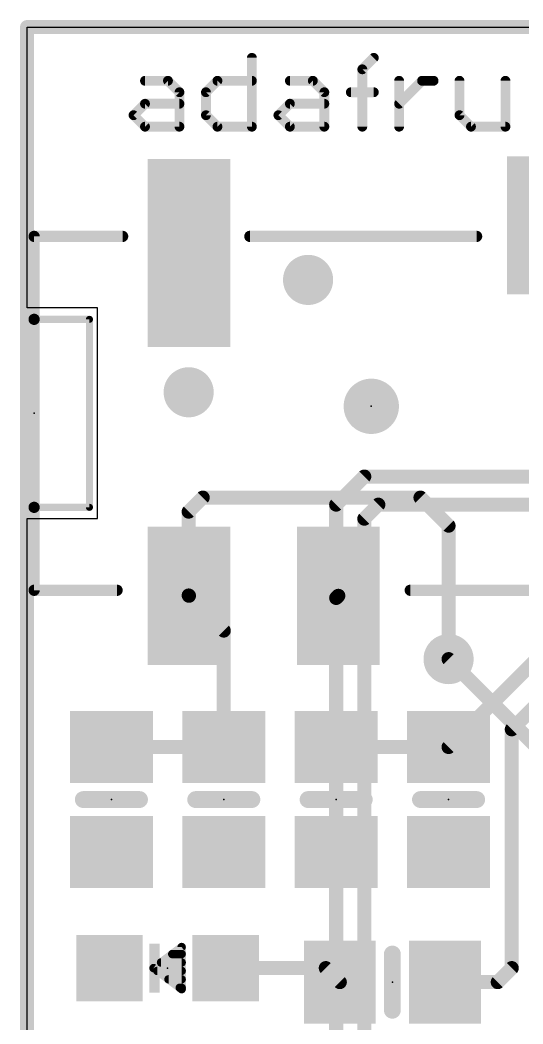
# Model space of a CAD drawing. Extents: x -0.1 to 68.7, y -0.1 to 53.5.
# Drawn here: x -0.13 to 8.96, y 35.31 to 53.47 of the extents above; entities that cross this region are included whole.
import ezdxf

# ---------------------------------------------------------------- set-up
doc = ezdxf.new("R2010")
doc.units = 0
for name, color, linetype in [('1', 12, 'CONTINUOUS'), ('16', 132, 'CONTINUOUS'), ('18', 110, 'CONTINUOUS'), ('20', 53, 'CONTINUOUS'), ('21', 40, 'CONTINUOUS'), ('23', 53, 'CONTINUOUS')]:
    doc.layers.add(name, color=color, linetype=linetype)

# ---------------------------------------------------------------- blocks, each defined once
blk = doc.blocks.new('RECT')
blk.add_solid([(-0.5, -0.5), (0.5, -0.5), (-0.5, 0.5), (0.5, 0.5)])
blk = doc.blocks.new('PIE')
at = {"const_width": 0.5}
blk.add_lwpolyline([(0, -0.25, 1), (0, 0.25, 1), (0, -0.25)], format="xyb", dxfattribs=at)
blk = doc.blocks.new('ROUNDV')
at = {"const_width": 0.5}
blk.add_lwpolyline([(0, -0.25, 1), (0, 0.25, 1), (0, -0.25)], format="xyb", dxfattribs=at)

msp = doc.modelspace()

# ---------------------------------------------------------------- linework, layer by layer
at = {"layer": '1', "const_width": 0.254}
for points in [[(0, 53.34), (64.516, 53.34)], [(0, 0), (0, 53.34)], [(3.175, 44.831), (2.921, 44.577)], [(7.112, 44.831), (3.175, 44.831)], [(7.62, 44.323), (7.112, 44.831)], [(2.921, 44.577), (2.921, 43.061)], [(8.763, 40.64), (12.7, 44.577)], [(7.62, 41.91), (7.62, 44.323)], [(2.921, 43.061), (2.927, 43.055)], [(3.556, 42.426), (2.927, 43.055)], [(5.588, 43.016), (5.627, 43.055)], [(5.588, 40.32), (5.588, 43.016)], [(3.556, 40.32), (3.556, 42.426)], [(9.427, 42.127), (7.62, 40.32)], [(8.763, 36.322), (8.763, 40.64)], [(1.524, 40.32), (3.556, 40.32)], [(5.588, 40.32), (7.62, 40.32)], [(3.59, 36.322), (5.4, 36.322)], [(5.4, 36.322), (5.654, 36.068)], [(8.509, 36.068), (8.763, 36.322)], [(7.554, 36.068), (8.509, 36.068)]]:
    msp.add_lwpolyline(points, dxfattribs=at)
at = {"layer": '1', "const_width": 0.127}
for points in [[(0, 53.4035, 1), (0, 53.2765)], [(0.0635, 53.34, 1), (-0.0635, 53.34)], [(3.175, 44.8945, 1), (3.175, 44.7675)], [(3.2199, 44.7861, 1), (3.1301, 44.8759)], [(7.1569, 44.8759, 1), (7.0671, 44.7861)], [(7.112, 44.7675, 1), (7.112, 44.8945)], [(2.9845, 44.577, 1), (2.8575, 44.577)], [(2.8761, 44.6219, 1), (2.9659, 44.5321)], [(7.6835, 44.323, 1), (7.5565, 44.323)], [(7.5751, 44.2781, 1), (7.6649, 44.3679)], [(2.9659, 43.1059, 1), (2.8761, 43.0161)], [(2.8575, 43.061, 1), (2.9845, 43.061)], [(2.9719, 43.0999, 1), (2.8821, 43.0101)], [(2.8821, 43.0101, 1), (2.9719, 43.0999)], [(5.6515, 43.016, 1), (5.5245, 43.016)], [(5.5431, 43.0609, 1), (5.6329, 42.9711)], [(5.6719, 43.0101, 1), (5.5821, 43.0999)], [(3.6195, 42.426, 1), (3.4925, 42.426)], [(3.5111, 42.3811, 1), (3.6009, 42.4709)], [(7.5565, 41.91, 1), (7.6835, 41.91)], [(8.8265, 40.64, 1), (8.6995, 40.64)], [(8.7181, 40.6849, 1), (8.8079, 40.5951)], [(1.524, 40.3835, 1), (1.524, 40.2565)], [(3.4925, 40.32, 1), (3.6195, 40.32)], [(3.556, 40.2565, 1), (3.556, 40.3835)], [(5.588, 40.3835, 1), (5.588, 40.2565)], [(5.5245, 40.32, 1), (5.6515, 40.32)], [(7.5751, 40.3649, 1), (7.6649, 40.2751)], [(7.62, 40.2565, 1), (7.62, 40.3835)], [(3.59, 36.3855, 1), (3.59, 36.2585)], [(5.4449, 36.3669, 1), (5.3551, 36.2771)], [(5.4, 36.2585, 1), (5.4, 36.3855)], [(8.6995, 36.322, 1), (8.8265, 36.322)], [(8.8079, 36.2771, 1), (8.7181, 36.3669)], [(5.6091, 36.0231, 1), (5.6989, 36.1129)], [(7.554, 36.1315, 1), (7.554, 36.0045)], [(8.4641, 36.1129, 1), (8.5539, 36.0231)], [(8.509, 36.0045, 1), (8.509, 36.1315)]]:
    msp.add_lwpolyline(points, format="xyb", dxfattribs=at)
at = {"layer": '16', "const_width": 0.254}
for points in [[(0, 53.34), (64.516, 53.34)], [(0, 0), (0, 53.34)], [(5.588, 44.704), (6.096, 45.212)], [(6.096, 45.212), (13.843, 45.212)], [(5.588, 31.75), (5.588, 44.704)], [(6.096, 44.45), (6.35, 44.704)], [(6.35, 44.704), (13.589, 44.704)], [(6.096, 32.512), (6.096, 44.45)], [(9.779, 39.751), (7.62, 41.91)]]:
    msp.add_lwpolyline(points, dxfattribs=at)
at = {"layer": '16', "const_width": 0.127}
for points in [[(0, 53.4035, 1), (0, 53.2765)], [(0.0635, 53.34, 1), (-0.0635, 53.34)], [(6.096, 45.2755, 1), (6.096, 45.1485)], [(6.1409, 45.1671, 1), (6.0511, 45.2569)], [(5.6515, 44.704, 1), (5.5245, 44.704)], [(5.5431, 44.7489, 1), (5.6329, 44.6591)], [(6.35, 44.7675, 1), (6.35, 44.6405)], [(6.3949, 44.6591, 1), (6.3051, 44.7489)], [(6.1595, 44.45, 1), (6.0325, 44.45)], [(6.0511, 44.4949, 1), (6.1409, 44.4051)], [(7.6649, 41.9549, 1), (7.5751, 41.8651)]]:
    msp.add_lwpolyline(points, format="xyb", dxfattribs=at)
at = {"layer": '20'}
for p, q in [((0, 48.26), (0, 53.34)), ((0, 53.34), (64.516, 53.34)), ((1.27, 48.26), (0, 48.26)), ((1.27, 44.45), (1.27, 48.26)), ((0, 44.45), (1.27, 44.45)), ((0, 0), (0, 44.45))]:
    msp.add_line(p, q, dxfattribs=at)
at = {"layer": '21'}
for points, const_width in [([(4.1085, 52.7846, 1), (4.0196, 52.7846)], 0.0889), ([(6.2997, 52.7531, 1), (6.2369, 52.816)], 0.0889), ([(6.1051, 52.577, 1), (6.0162, 52.577)], 0.0889), ([(6.0293, 52.6084, 1), (6.0921, 52.5455)], 0.0889), ([(2.1315, 52.4138, 1), (2.1315, 52.3249)], 0.0889), ([(2.5782, 52.4008, 1), (2.5153, 52.3379)], 0.0889), ([(2.5467, 52.3249, 1), (2.5467, 52.4138)], 0.0889), ([(3.4412, 52.4138, 1), (3.4412, 52.3249)], 0.0889), ([(3.4727, 52.3379, 1), (3.4098, 52.4008)], 0.0889), ([(4.0641, 52.3249, 1), (4.0641, 52.4138)], 0.0889), ([(4.751, 52.4138, 1), (4.751, 52.3249)], 0.0889), ([(5.1976, 52.4008, 1), (5.1348, 52.3379)], 0.0889), ([(5.1662, 52.3249, 1), (5.1662, 52.4138)], 0.0889), ([(6.7707, 52.3693, 1), (6.6818, 52.3693)], 0.0889), ([(7.1414, 52.4138, 1), (7.1414, 52.3249)], 0.0889), ([(7.1729, 52.3379, 1), (7.11, 52.4008)], 0.0889), ([(7.3491, 52.3249, 1), (7.3491, 52.4138)], 0.0889), ([(7.8621, 52.3693, 1), (7.7732, 52.3693)], 0.0889), ([(8.6926, 52.3693, 1), (8.6037, 52.3693)], 0.0889), ([(2.7988, 52.1617, 1), (2.7099, 52.1617)], 0.0889), ([(2.7229, 52.1303, 1), (2.7858, 52.1932)], 0.0889), ([(3.2022, 52.1932, 1), (3.2651, 52.1303)], 0.0889), ([(3.2781, 52.1617, 1), (3.1892, 52.1617)], 0.0889), ([(5.4182, 52.1617, 1), (5.3293, 52.1617)], 0.0889), ([(5.3424, 52.1303, 1), (5.4052, 52.1932)], 0.0889), ([(5.8531, 52.2062, 1), (5.8531, 52.1173)], 0.0889), ([(6.2683, 52.1173, 1), (6.2683, 52.2062)], 0.0889), ([(2.1315, 51.9986, 1), (2.1315, 51.9097)], 0.0889), ([(2.1629, 51.9227, 1), (2.1001, 51.9855)], 0.0889), ([(2.7543, 51.9097, 1), (2.7543, 51.9986)], 0.0889), ([(4.751, 51.9986, 1), (4.751, 51.9097)], 0.0889), ([(4.7824, 51.9227, 1), (4.7195, 51.9855)], 0.0889), ([(5.3738, 51.9097, 1), (5.3738, 51.9986)], 0.0889), ([(6.6948, 51.9855, 1), (6.7577, 51.9227)], 0.0889), ([(1.9553, 51.7779, 1), (1.8925, 51.7151)], 0.0889), ([(1.8925, 51.7779, 1), (1.9553, 51.7151)], 0.0889), ([(3.2651, 51.7779, 1), (3.2022, 51.7151)], 0.0889), ([(3.1892, 51.7465, 1), (3.2781, 51.7465)], 0.0889), ([(4.5748, 51.7779, 1), (4.5119, 51.7151)], 0.0889), ([(4.5119, 51.7779, 1), (4.5748, 51.7151)], 0.0889), ([(7.8491, 51.7779, 1), (7.7862, 51.7151)], 0.0889), ([(7.7732, 51.7465, 1), (7.8621, 51.7465)], 0.0889), ([(2.1315, 51.5834, 1), (2.1315, 51.4945)], 0.0889), ([(2.1001, 51.5075, 1), (2.1629, 51.5703)], 0.0889), ([(2.7099, 51.5389, 1), (2.7988, 51.5389)], 0.0889), ([(2.7543, 51.4945, 1), (2.7543, 51.5834)], 0.0889), ([(3.4412, 51.5834, 1), (3.4412, 51.4945)], 0.0889), ([(3.4098, 51.5075, 1), (3.4727, 51.5703)], 0.0889), ([(4.0196, 51.5389, 1), (4.1085, 51.5389)], 0.0889), ([(4.0641, 51.4945, 1), (4.0641, 51.5834)], 0.0889), ([(4.751, 51.5834, 1), (4.751, 51.4945)], 0.0889), ([(4.7195, 51.5075, 1), (4.7824, 51.5703)], 0.0889), ([(5.3293, 51.5389, 1), (5.4182, 51.5389)], 0.0889), ([(5.3738, 51.4945, 1), (5.3738, 51.5834)], 0.0889), ([(6.0162, 51.5389, 1), (6.1051, 51.5389)], 0.0889), ([(6.6818, 51.5389, 1), (6.7707, 51.5389)], 0.0889), ([(8.0253, 51.5834, 1), (8.0253, 51.4945)], 0.0889), ([(7.9938, 51.5075, 1), (8.0567, 51.5703)], 0.0889), ([(8.6037, 51.5389, 1), (8.6926, 51.5389)], 0.0889), ([(8.6481, 51.4945, 1), (8.6481, 51.5834)], 0.0889), ([(0.1778, 49.555, 1), (0.0762, 49.555)], 0.1016), ([(0.127, 49.6058, 1), (0.127, 49.5042)], 0.1016), ([(1.727, 49.5042, 1), (1.727, 49.6058)], 0.1016), ([(4.027, 49.6058, 1), (4.027, 49.5042)], 0.1016), ([(8.127, 49.5042, 1), (8.127, 49.6058)], 0.1016), ([(0.1778, 48.055, 1), (0.0762, 48.055)], 0.1016), ([(0.127, 48.0868, 1), (0.127, 48.0232)], 0.0635), ([(1.1587, 48.055, 1), (1.0953, 48.055)], 0.0635), ([(1.127, 48.0232, 1), (1.127, 48.0868)], 0.0635), ([(0.0762, 48.055, 1), (0.1778, 48.055)], 0.1016), ([(0.1778, 44.655, 1), (0.0762, 44.655)], 0.1016), ([(0.0762, 44.655, 1), (0.1778, 44.655)], 0.1016), ([(0.127, 44.6868, 1), (0.127, 44.6232)], 0.0635), ([(1.0953, 44.655, 1), (1.1587, 44.655)], 0.0635), ([(1.127, 44.6232, 1), (1.127, 44.6868)], 0.0635), ([(0.127, 43.2058, 1), (0.127, 43.1042)], 0.1016), ([(1.627, 43.1042, 1), (1.627, 43.2058)], 0.1016), ([(6.927, 43.2058, 1), (6.927, 43.1042)], 0.1016), ([(0.0762, 43.155, 1), (0.1778, 43.155)], 0.1016), ([(1.016, 39.4462, 1), (1.016, 39.2938)], 0.1524), ([(2.032, 39.2938, 1), (2.032, 39.4462)], 0.1524), ([(3.048, 39.4462, 1), (3.048, 39.2938)], 0.1524), ([(4.064, 39.2938, 1), (4.064, 39.4462)], 0.1524), ([(5.08, 39.4462, 1), (5.08, 39.2938)], 0.1524), ([(6.096, 39.2938, 1), (6.096, 39.4462)], 0.1524), ([(7.112, 39.4462, 1), (7.112, 39.2938)], 0.1524), ([(8.128, 39.2938, 1), (8.128, 39.4462)], 0.1524), ([(2.8321, 36.703, 1), (2.7559, 36.703)], 0.0762), ([(2.8169, 36.6725, 1), (2.7711, 36.7335)], 0.0762), ([(6.6802, 36.576, 1), (6.5278, 36.576)], 0.1524), ([(2.4215, 36.4617, 1), (2.4215, 36.3855)], 0.0762), ([(2.6247, 36.6141, 1), (2.6247, 36.5379)], 0.0762), ([(2.794, 36.5379, 1), (2.794, 36.6141)], 0.0762), ([(2.794, 36.3855, 1), (2.794, 36.4617)], 0.0762), ([(2.3089, 36.3525, 1), (2.2631, 36.2915)], 0.0762), ([(2.2631, 36.3525, 1), (2.3089, 36.2915)], 0.0762), ([(2.3537, 36.3093, 1), (2.3537, 36.2331)], 0.0762), ([(2.794, 36.2331, 1), (2.794, 36.3093)], 0.0762), ([(2.5569, 36.1569, 1), (2.5569, 36.0807)], 0.0762), ([(2.794, 36.0807, 1), (2.794, 36.1569)], 0.0762), ([(2.7601, 36.0045, 1), (2.7601, 35.9283)], 0.0762), ([(2.7559, 35.941, 1), (2.8321, 35.941)], 0.0762), ([(2.7711, 35.9105, 1), (2.8169, 35.9715)], 0.0762), ([(2.794, 35.9283, 1), (2.794, 36.0045)], 0.0762), ([(6.5278, 35.56, 1), (6.6802, 35.56)], 0.1524)]:
    msp.add_lwpolyline(points, format="xyb", dxfattribs=dict(at, const_width=const_width))
for points, const_width in [([(4.0641, 52.7846), (4.0641, 51.5389)], 0.1778), ([(6.0607, 52.577), (6.2683, 52.7846)], 0.1778), ([(6.0607, 51.5389), (6.0607, 52.577)], 0.1778), ([(2.1315, 52.3693), (2.5467, 52.3693)], 0.1778), ([(2.5467, 52.3693), (2.7543, 52.1617)], 0.1778), ([(3.2336, 52.1617), (3.4412, 52.3693)], 0.1778), ([(3.4412, 52.3693), (4.0641, 52.3693)], 0.1778), ([(4.751, 52.3693), (5.1662, 52.3693)], 0.1778), ([(5.1662, 52.3693), (5.3738, 52.1617)], 0.1778), ([(6.7262, 51.5389), (6.7262, 52.3693)], 0.1778), ([(6.7262, 51.9541), (7.1414, 52.3693)], 0.1778), ([(7.1414, 52.3693), (7.3491, 52.3693)], 0.1778), ([(7.8177, 52.3693), (7.8177, 51.7465)], 0.1778), ([(8.6481, 51.5389), (8.6481, 52.3693)], 0.1778), ([(2.7543, 52.1617), (2.7543, 51.5389)], 0.1778), ([(3.2336, 51.7465), (3.2336, 52.1617)], 0.1778), ([(5.3738, 52.1617), (5.3738, 51.5389)], 0.1778), ([(5.8531, 52.1617), (6.2683, 52.1617)], 0.1778), ([(1.9239, 51.7465), (2.1315, 51.9541)], 0.1778), ([(2.1315, 51.9541), (2.7543, 51.9541)], 0.1778), ([(4.5434, 51.7465), (4.751, 51.9541)], 0.1778), ([(4.751, 51.9541), (5.3738, 51.9541)], 0.1778), ([(2.1315, 51.5389), (1.9239, 51.7465)], 0.1778), ([(3.4412, 51.5389), (3.2336, 51.7465)], 0.1778), ([(4.751, 51.5389), (4.5434, 51.7465)], 0.1778), ([(7.8177, 51.7465), (8.0253, 51.5389)], 0.1778), ([(2.7543, 51.5389), (2.1315, 51.5389)], 0.1778), ([(4.0641, 51.5389), (3.4412, 51.5389)], 0.1778), ([(5.3738, 51.5389), (4.751, 51.5389)], 0.1778), ([(8.0253, 51.5389), (8.6481, 51.5389)], 0.1778), ([(0.127, 48.055), (0.127, 49.555)], 0.2032), ([(0.127, 49.555), (1.727, 49.555)], 0.2032), ([(4.027, 49.555), (8.127, 49.555)], 0.2032), ([(0.127, 44.655), (0.127, 48.055)], 0.2032), ([(0.127, 48.055), (1.127, 48.055)], 0.127), ([(1.127, 48.055), (1.127, 44.655)], 0.127), ([(0.127, 43.155), (0.127, 44.655)], 0.2032), ([(1.127, 44.655), (0.127, 44.655)], 0.127), ([(0.127, 43.155), (1.627, 43.155)], 0.2032), ([(6.927, 43.155), (12.127, 43.155)], 0.2032), ([(2.032, 39.37), (1.016, 39.37)], 0.3048), ([(4.064, 39.37), (3.048, 39.37)], 0.3048), ([(5.08, 39.37), (6.096, 39.37)], 0.3048), ([(7.112, 39.37), (8.128, 39.37)], 0.3048), ([(2.794, 36.703), (2.286, 36.322)], 0.1524), ([(2.794, 35.941), (2.794, 36.703)], 0.1524), ([(6.604, 36.576), (6.604, 35.56)], 0.3048), ([(2.4215, 36.4236), (2.794, 36.4236)], 0.1524), ([(2.6247, 36.576), (2.794, 36.576)], 0.1524), ([(2.286, 36.322), (2.794, 35.941)], 0.1524), ([(2.3537, 36.2712), (2.794, 36.2712)], 0.1524), ([(2.5569, 36.1188), (2.794, 36.1188)], 0.1524), ([(2.7601, 35.9664), (2.794, 35.9664)], 0.1524)]:
    msp.add_lwpolyline(points, dxfattribs=dict(at, const_width=const_width))
at = {"layer": '23'}
for p in [(6.223, 46.482), (0.127, 46.355), (1.524, 39.37), (3.556, 39.37), (5.588, 39.37), (7.62, 39.37), (2.54, 36.322), (6.604, 36.068)]:
    msp.add_point(p, dxfattribs=at)

# ---------------------------------------------------------------- block references
at = {"layer": '1'}
for p, xscale, yscale in [((2.927, 49.255), 1.5, 3.4), ((9.427, 49.755), 1.5, 2.5), ((2.927, 43.055), 1.5, 2.5), ((5.627, 43.055), 1.5, 2.5), ((5.654, 36.068), 1.3, 1.5), ((7.554, 36.068), 1.3, 1.5)]:
    msp.add_blockref('RECT', p, dxfattribs=dict(at, xscale=xscale, yscale=yscale))
msp.add_blockref('PIE', (6.223, 46.482), dxfattribs=at)
for p, xscale, yscale, rotation in [((1.524, 40.32), 1.3, 1.5, 270), ((3.556, 40.32), 1.3, 1.5, 270), ((5.588, 40.32), 1.3, 1.5, 90), ((7.62, 40.32), 1.3, 1.5, 90), ((1.524, 38.42), 1.3, 1.5, 270), ((3.556, 38.42), 1.3, 1.5, 270), ((5.588, 38.42), 1.3, 1.5, 90), ((7.62, 38.42), 1.3, 1.5, 90), ((1.49, 36.322), 1.2, 1.2, 90), ((3.59, 36.322), 1.2, 1.2, 90)]:
    msp.add_blockref('RECT', p, dxfattribs=dict(at, xscale=xscale, yscale=yscale, rotation=rotation))
at = {"layer": '18', "xscale": 0.9064, "yscale": 0.9064}
for p in [(5.08, 48.768), (5.08, 48.768), (2.921, 46.736), (2.921, 46.736), (7.62, 41.91), (7.62, 41.91)]:
    msp.add_blockref('ROUNDV', p, dxfattribs=at)
at = {"layer": '21', "xscale": 0.889, "yscale": 0.1905, "rotation": 90}
msp.add_blockref('RECT', (2.3043, 36.322), dxfattribs=at)

doc.saveas('drawing.dxf')
